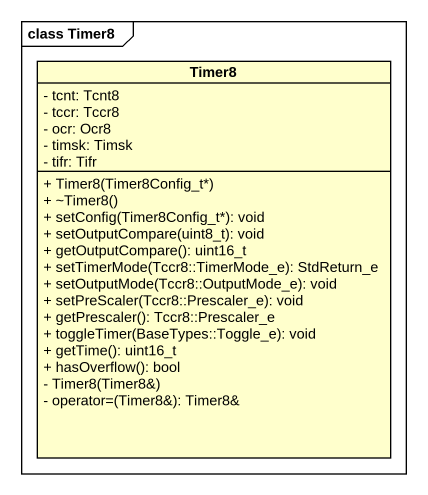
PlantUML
@startuml
mainframe class Timer8
hide circle
hide empty members
skinparam classAttributeIconSize 0
class Timer8 {
  - tcnt: Tcnt8
  - tccr: Tccr8
  - ocr: Ocr8
  - timsk: Timsk
  - tifr: Tifr
  + Timer8(Timer8Config_t*)
  + ~Timer8()
  + setConfig(Timer8Config_t*): void
  + setOutputCompare(uint8_t): void
  + getOutputCompare(): uint16_t
  + setTimerMode(Tccr8::TimerMode_e): StdReturn_e
  + setOutputMode(Tccr8::OutputMode_e): void
  + setPreScaler(Tccr8::Prescaler_e): void
  + getPrescaler(): Tccr8::Prescaler_e
  + toggleTimer(BaseTypes::Toggle_e): void
  + getTime(): uint16_t
  + hasOverflow(): bool
  - Timer8(Timer8&)
  - operator=(Timer8&): Timer8&
}
@enduml
